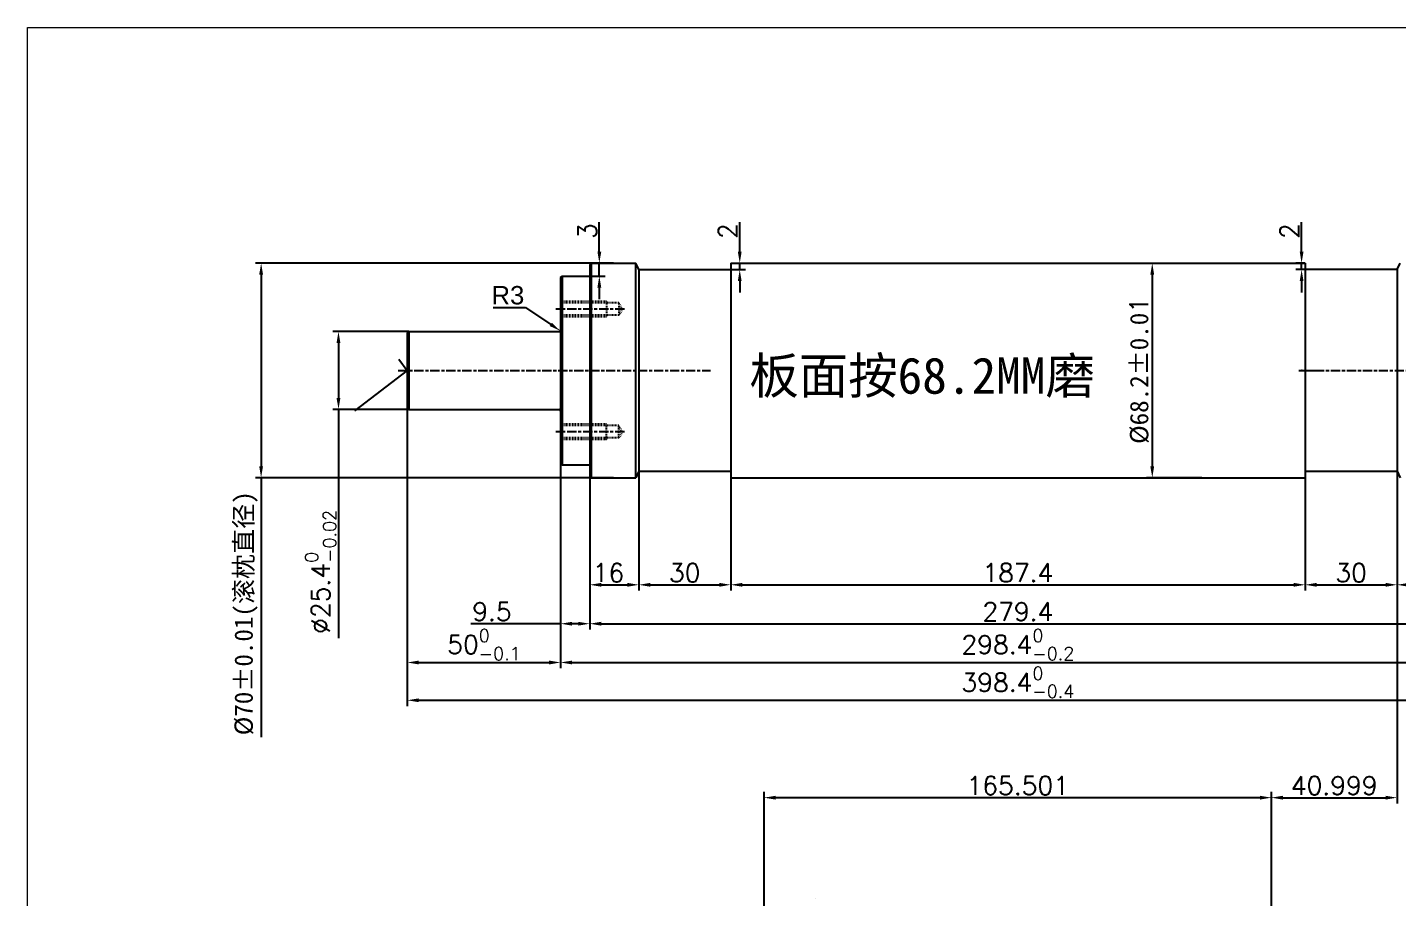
# Model space of a CAD drawing. Header units: inches. Extents: x 21648 to 23685, y -12414 to -11117.
# Drawn here: x 22402.4 to 22849.7, y -12082.6 to -11798.4 of the extents above; entities that cross this region are included whole.
import ezdxf

# ---------------------------------------------------------------- set-up
doc = ezdxf.new("R2010")
doc.units = ezdxf.units.IN
doc.linetypes.add('XU', pattern=[15, 5, -5, 5])
doc.linetypes.add('Z3', pattern=[8.215055, 3, -0.633062, 1, -0.581993, 3])
for name, color, linetype in [('cc', 7, 'Continuous'), ('DIM', 7, 'Continuous'), ('KISSCUT1', 3, 'Continuous'), ('qc', 4, 'Continuous'), ('xx', 1, 'XU'), ('zx', 6, 'Z3')]:
    doc.layers.add(name, color=color, linetype=linetype)
doc.styles.get("Standard").update_dxf_attribs({"font": 'txt.shx', "bigfont": 'gbcbig.shx'})
doc.dimstyles.new('ISO-25', dxfattribs={"dimscale": 1.5, "dimtxt": 4, "dimasz": 2.5, "dimexe": 1.25, "dimexo": 0, "dimtad": 1, "dimdec": 3, "dimdsep": 46, "dimtxsty": 'Standard', "dimcen": 2.5, "dimadec": 0, "dimazin": 0, "dimtfac": 1, "dimtdec": 3, "dimtmove": 0, "dimatfit": 3, "dimfxl": 0, "dimarcsym": 0})
doc.dimstyles.new('ISO-25$0', dxfattribs={"dimtxt": 2.5, "dimasz": 2.5, "dimexe": 1.25, "dimexo": 0.625, "dimtad": 1, "dimtxsty": 'Standard', "dimcen": 2.5, "dimadec": 0, "dimazin": 0, "dimtfac": 1, "dimtmove": 0, "dimatfit": 3, "dimfxl": 0, "dimarcsym": 0})

# ---------------------------------------------------------------- blocks, each defined once
blk = doc.blocks.new('*D222')
at = {"layer": 'Defpoints', "color": 0}
for p in [(22585.81, -11910.31), (22865.21, -11910.31), (22865.21, -11992.93)]:
    blk.add_point(p, dxfattribs=at)
at = {"layer": 'DIM', "color": 0, "lineweight": -2}
for p, q in [((22585.81, -11910.31), (22585.81, -11994.8)), ((22865.21, -11910.31), (22865.21, -11994.8)), ((22589.56, -11992.93), (22861.46, -11992.93))]:
    blk.add_line(p, q, dxfattribs=at)
at = {"layer": 'DIM', "color": 0}
for points in [[(22589.56, -11992.3), (22589.56, -11993.55), (22585.81, -11992.93)], [(22861.46, -11992.3), (22861.46, -11993.55), (22865.21, -11992.93)]]:
    blk.add_solid(points, dxfattribs=at)
at = {"layer": 'DIM', "color": 0, "insert": (22725.51, -11988.99), "char_height": 6, "attachment_point": 5}
blk.add_mtext('279.4', dxfattribs=at)
blk = doc.blocks.new('*D223')
at = {"layer": 'Defpoints', "color": 0}
for p in [(22576.31, -11941.11), (22874.71, -11941.06), (22874.71, -12005.57)]:
    blk.add_point(p, dxfattribs=at)
at = {"layer": 'DIM', "color": 0, "lineweight": -2}
for p, q in [((22576.31, -11941.11), (22576.31, -12007.45)), ((22874.71, -11941.06), (22874.71, -12007.45)), ((22580.06, -12005.57), (22870.96, -12005.57))]:
    blk.add_line(p, q, dxfattribs=at)
at = {"layer": 'DIM', "color": 0}
for points in [[(22580.06, -12004.95), (22580.06, -12006.2), (22576.31, -12005.57)], [(22870.96, -12004.95), (22870.96, -12006.2), (22874.71, -12005.57)]]:
    blk.add_solid(points, dxfattribs=at)
at = {"layer": 'DIM', "color": 0, "insert": (22725.51, -11999.73), "char_height": 6, "attachment_point": 5}
blk.add_mtext('\\A1;298.4{\\H0.7x;\\S0^ -0.2;}', dxfattribs=at)
blk = doc.blocks.new('*D257')
at = {"layer": 'Defpoints', "color": 0}
for p in [(22526.31, -11922.51), (22924.71, -11922.51), (22924.71, -12017.9)]:
    blk.add_point(p, dxfattribs=at)
at = {"layer": 'DIM', "color": 0, "lineweight": -2}
for p, q in [((22526.31, -11922.51), (22526.31, -12019.78)), ((22924.71, -11922.51), (22924.71, -12019.78)), ((22530.06, -12017.9), (22920.96, -12017.9))]:
    blk.add_line(p, q, dxfattribs=at)
at = {"layer": 'DIM', "color": 0}
for points in [[(22530.06, -12017.28), (22530.06, -12018.53), (22526.31, -12017.9)], [(22920.96, -12017.28), (22920.96, -12018.53), (22924.71, -12017.9)]]:
    blk.add_solid(points, dxfattribs=at)
at = {"layer": 'DIM', "color": 0, "insert": (22725.51, -12012.06), "char_height": 6, "attachment_point": 5}
blk.add_mtext('\\A1;398.4{\\H0.7x;\\S0^ -0.4;}', dxfattribs=at)
blk = doc.blocks.new('*D258')
at = {"layer": 'Defpoints', "color": 0}
for p in [(22526.81, -11897.61), (22503.85, -11923.01), (22526.81, -11923.01)]:
    blk.add_point(p, dxfattribs=at)
at = {"layer": 'DIM', "color": 0, "lineweight": -2}
for p, q in [((22526.81, -11897.61), (22501.97, -11897.61)), ((22503.85, -11901.36), (22503.85, -11919.26)), ((22526.81, -11923.01), (22501.97, -11923.01)), ((22503.85, -11923.01), (22503.85, -11997.65))]:
    blk.add_line(p, q, dxfattribs=at)
at = {"layer": 'DIM', "color": 0}
for points in [[(22503.22, -11901.36), (22504.47, -11901.36), (22503.85, -11897.61)], [(22503.22, -11919.26), (22504.47, -11919.26), (22503.85, -11923.01)]]:
    blk.add_solid(points, dxfattribs=at)
at = {"layer": 'DIM', "color": 0, "insert": (22498.01, -11976.01), "char_height": 6, "attachment_point": 5, "rotation": 90}
blk.add_mtext('\\A1;%%c25.4{\\H0.7x;\\S0^ -0.02;}', dxfattribs=at)
blk = doc.blocks.new('*D259')
at = {"layer": 'Defpoints', "color": 0}
for p in [(22593.56, -11875.31), (22478.61, -11945.31), (22593.56, -11945.31)]:
    blk.add_point(p, dxfattribs=at)
at = {"layer": 'DIM', "color": 0, "lineweight": -2}
for p, q in [((22593.56, -11875.31), (22476.73, -11875.31)), ((22478.61, -11879.06), (22478.61, -11941.56)), ((22593.56, -11945.31), (22476.73, -11945.31)), ((22478.61, -11945.31), (22478.61, -12029.97))]:
    blk.add_line(p, q, dxfattribs=at)
at = {"layer": 'DIM', "color": 0}
for points in [[(22477.98, -11879.06), (22479.23, -11879.06), (22478.61, -11875.31)], [(22477.98, -11941.56), (22479.23, -11941.56), (22478.61, -11945.31)]]:
    blk.add_solid(points, dxfattribs=at)
at = {"layer": 'DIM', "color": 0, "insert": (22473.7, -11989.51), "char_height": 6, "attachment_point": 5, "rotation": 90}
blk.add_mtext('{\\fSimSun|b0|i0|c134|p2;%%C70±0.01(滚枕直径)}', dxfattribs=at)
blk = doc.blocks.new('*D224')
at = {"layer": 'Defpoints', "color": 0}
for p in [(22601.81, -11943.21), (22631.81, -11940.21), (22631.81, -11980.23)]:
    blk.add_point(p, dxfattribs=at)
at = {"layer": 'DIM', "color": 0, "lineweight": -2}
for p, q in [((22601.81, -11943.21), (22601.81, -11982.11)), ((22631.81, -11940.21), (22631.81, -11982.11)), ((22605.56, -11980.23), (22628.06, -11980.23))]:
    blk.add_line(p, q, dxfattribs=at)
at = {"layer": 'DIM', "color": 0}
for points in [[(22605.56, -11979.61), (22605.56, -11980.86), (22601.81, -11980.23)], [(22628.06, -11979.61), (22628.06, -11980.86), (22631.81, -11980.23)]]:
    blk.add_solid(points, dxfattribs=at)
at = {"layer": 'DIM', "color": 0, "insert": (22616.81, -11976.29), "char_height": 6, "attachment_point": 5}
blk.add_mtext('30', dxfattribs=at)
blk = doc.blocks.new('*D260')
at = {"layer": 'Defpoints', "color": 0}
for p in [(22576.31, -11897.11), (22585.81, -11945.31), (22585.81, -11992.93)]:
    blk.add_point(p, dxfattribs=at)
at = {"layer": 'DIM', "color": 0, "lineweight": -2}
for p, q in [((22576.31, -11897.11), (22576.31, -11994.8)), ((22585.81, -11945.31), (22585.81, -11994.8)), ((22576.31, -11992.93), (22547, -11992.93)), ((22582.06, -11992.93), (22580.06, -11992.93))]:
    blk.add_line(p, q, dxfattribs=at)
at = {"layer": 'DIM', "color": 0}
for points in [[(22580.06, -11992.3), (22580.06, -11993.55), (22576.31, -11992.93)], [(22582.06, -11992.3), (22582.06, -11993.55), (22585.81, -11992.93)]]:
    blk.add_solid(points, dxfattribs=at)
at = {"layer": 'DIM', "color": 0, "insert": (22553.93, -11988.99), "char_height": 6, "attachment_point": 5}
blk.add_mtext('9.5', dxfattribs=at)
blk = doc.blocks.new('*D225')
at = {"layer": 'Defpoints', "color": 0}
for p in [(22526.31, -11922.51), (22576.31, -11923.51), (22576.31, -12005.57)]:
    blk.add_point(p, dxfattribs=at)
at = {"layer": 'DIM', "color": 0, "lineweight": -2}
for p, q in [((22526.31, -11922.51), (22526.31, -12007.45)), ((22576.31, -11923.51), (22576.31, -12007.45)), ((22530.06, -12005.57), (22572.56, -12005.57))]:
    blk.add_line(p, q, dxfattribs=at)
at = {"layer": 'DIM', "color": 0}
for points in [[(22530.06, -12004.95), (22530.06, -12006.2), (22526.31, -12005.57)], [(22572.56, -12004.95), (22572.56, -12006.2), (22576.31, -12005.57)]]:
    blk.add_solid(points, dxfattribs=at)
at = {"layer": 'DIM', "color": 0, "insert": (22551.31, -11999.73), "char_height": 6, "attachment_point": 5}
blk.add_mtext('\\A1;50{\\H0.7x;\\S0^ -0.1;}', dxfattribs=at)
blk = doc.blocks.new('*D226')
at = {"layer": 'Defpoints', "color": 0}
for p in [(22585.81, -11910.31), (22601.81, -11910.31), (22601.81, -11980.23)]:
    blk.add_point(p, dxfattribs=at)
at = {"layer": 'DIM', "color": 0, "lineweight": -2}
for p, q in [((22585.81, -11910.31), (22585.81, -11982.11)), ((22601.81, -11910.31), (22601.81, -11982.11)), ((22589.56, -11980.23), (22598.06, -11980.23))]:
    blk.add_line(p, q, dxfattribs=at)
at = {"layer": 'DIM', "color": 0}
for points in [[(22589.56, -11979.61), (22589.56, -11980.86), (22585.81, -11980.23)], [(22598.06, -11979.61), (22598.06, -11980.86), (22601.81, -11980.23)]]:
    blk.add_solid(points, dxfattribs=at)
at = {"layer": 'DIM', "color": 0, "insert": (22591.91, -11976.29), "char_height": 6, "attachment_point": 5}
blk.add_mtext('16', dxfattribs=at)
blk = doc.blocks.new('*D261')
at = {"layer": 'Defpoints', "color": 0}
for p in [(22575.81, -11897.11), (22576.22, -11897.39)]:
    blk.add_point(p, dxfattribs=at)
at = {"layer": 'DIM', "color": 0, "lineweight": -2}
for p, q in [((22554.28, -11889.81), (22564.89, -11889.81)), ((22564.89, -11889.81), (22573.11, -11895.3))]:
    blk.add_line(p, q, dxfattribs=at)
at = {"layer": 'DIM', "color": 0}
blk.add_solid([(22573.45, -11894.78), (22572.76, -11895.82), (22576.22, -11897.39)], dxfattribs=at)
at = {"layer": 'DIM', "color": 0, "insert": (22559.12, -11885.81), "char_height": 6, "attachment_point": 5}
blk.add_mtext('{\\fArial|b0|i0|c0|p32;R3}', dxfattribs=at)
blk = doc.blocks.new('*D230')
at = {"layer": 'Defpoints', "color": 0}
for p in [(22849.21, -11910.31), (22865.21, -11910.31), (22865.21, -11980.23)]:
    blk.add_point(p, dxfattribs=at)
at = {"layer": 'DIM', "color": 0, "lineweight": -2}
for p, q in [((22849.21, -11910.31), (22849.21, -11982.11)), ((22865.21, -11910.31), (22865.21, -11982.11)), ((22852.96, -11980.23), (22861.46, -11980.23))]:
    blk.add_line(p, q, dxfattribs=at)
at = {"layer": 'DIM', "color": 0}
for points in [[(22852.96, -11979.61), (22852.96, -11980.86), (22849.21, -11980.23)], [(22861.46, -11979.61), (22861.46, -11980.86), (22865.21, -11980.23)]]:
    blk.add_solid(points, dxfattribs=at)
at = {"layer": 'DIM', "color": 0, "insert": (22859.21, -11976.29), "char_height": 6, "attachment_point": 5}
blk.add_mtext('16', dxfattribs=at)
blk = doc.blocks.new('*D266')
at = {"layer": 'Defpoints', "color": 0}
for p in [(22819.21, -11922.93), (22631.81, -11932.38), (22819.21, -11980.23)]:
    blk.add_point(p, dxfattribs=at)
at = {"layer": 'DIM', "color": 0, "lineweight": -2}
for p, q in [((22819.21, -11922.93), (22819.21, -11982.11)), ((22631.81, -11932.38), (22631.81, -11982.11)), ((22635.56, -11980.23), (22815.46, -11980.23))]:
    blk.add_line(p, q, dxfattribs=at)
at = {"layer": 'DIM', "color": 0}
for points in [[(22635.56, -11979.61), (22635.56, -11980.86), (22631.81, -11980.23)], [(22815.46, -11979.61), (22815.46, -11980.86), (22819.21, -11980.23)]]:
    blk.add_solid(points, dxfattribs=at)
at = {"layer": 'DIM', "color": 0, "insert": (22725.51, -11976.29), "char_height": 6, "attachment_point": 5}
blk.add_mtext('187.4', dxfattribs=at)
blk = doc.blocks.new('*D233')
at = {"layer": 'Defpoints', "color": 0}
for p in [(22819.21, -11924.79), (22849.21, -11922.06), (22849.21, -11980.23)]:
    blk.add_point(p, dxfattribs=at)
at = {"layer": 'DIM', "color": 0, "lineweight": -2}
for p, q in [((22819.21, -11924.79), (22819.21, -11982.11)), ((22849.21, -11922.06), (22849.21, -11982.11)), ((22822.96, -11980.23), (22845.46, -11980.23))]:
    blk.add_line(p, q, dxfattribs=at)
at = {"layer": 'DIM', "color": 0}
for points in [[(22822.96, -11979.61), (22822.96, -11980.86), (22819.21, -11980.23)], [(22845.46, -11979.61), (22845.46, -11980.86), (22849.21, -11980.23)]]:
    blk.add_solid(points, dxfattribs=at)
at = {"layer": 'DIM', "color": 0, "insert": (22834.21, -11976.29), "char_height": 6, "attachment_point": 5}
blk.add_mtext('30', dxfattribs=at)
blk = doc.blocks.new('*D234')
at = {"layer": 'Defpoints', "color": 0}
for p in [(22755, -11875.31), (22769.35, -11945.31), (22785.5, -11945.31)]:
    blk.add_point(p, dxfattribs=at)
at = {"layer": 'DIM', "color": 0, "lineweight": -2}
for p, q in [((22755, -11875.31), (22771.22, -11875.31)), ((22769.35, -11879.06), (22769.35, -11941.56)), ((22785.5, -11945.31), (22767.47, -11945.31))]:
    blk.add_line(p, q, dxfattribs=at)
at = {"layer": 'DIM', "color": 0}
for points in [[(22768.72, -11879.06), (22769.97, -11879.06), (22769.35, -11875.31)], [(22768.72, -11941.56), (22769.97, -11941.56), (22769.35, -11945.31)]]:
    blk.add_solid(points, dxfattribs=at)
at = {"layer": 'DIM', "color": 0, "insert": (22765.19, -11910.31), "char_height": 6, "attachment_point": 5, "rotation": 90}
blk.add_mtext('{\\fNSimSun|b0|i0|c134|p49;%%C68.2±0.0}1', dxfattribs=at)
blk = doc.blocks.new('*D239')
at = {"layer": 'Defpoints', "color": 0}
for p in [(22849.21, -11939.66), (22808.21, -12049.67), (22849.21, -12049.67)]:
    blk.add_point(p, dxfattribs=at)
at = {"layer": 'DIM', "color": 0, "lineweight": -2}
for p, q in [((22849.21, -11939.66), (22849.21, -12051.55)), ((22808.21, -12049.67), (22808.21, -12047.8)), ((22811.96, -12049.67), (22845.46, -12049.67))]:
    blk.add_line(p, q, dxfattribs=at)
at = {"layer": 'DIM', "color": 0}
for points in [[(22811.96, -12049.05), (22811.96, -12050.3), (22808.21, -12049.67)], [(22845.46, -12049.05), (22845.46, -12050.3), (22849.21, -12049.67)]]:
    blk.add_solid(points, dxfattribs=at)
at = {"layer": 'DIM', "color": 0, "insert": (22828.71, -12045.74), "char_height": 6, "attachment_point": 5}
blk.add_mtext('40.999', dxfattribs=at)
blk = doc.blocks.new('*D240')
at = {"layer": 'Defpoints', "color": 0}
for p in [(22642.71, -12049.67), (22808.21, -12094.11), (22642.71, -12138.03)]:
    blk.add_point(p, dxfattribs=at)
at = {"layer": 'DIM', "color": 0, "lineweight": -2}
for p, q in [((22642.71, -12138.03), (22642.71, -12047.8)), ((22804.46, -12049.67), (22646.46, -12049.67)), ((22808.21, -12094.11), (22808.21, -12047.8))]:
    blk.add_line(p, q, dxfattribs=at)
at = {"layer": 'DIM', "color": 0}
for points in [[(22646.46, -12049.05), (22646.46, -12050.3), (22642.71, -12049.67)], [(22804.46, -12049.05), (22804.46, -12050.3), (22808.21, -12049.67)]]:
    blk.add_solid(points, dxfattribs=at)
at = {"layer": 'DIM', "color": 0, "insert": (22725.46, -12045.74), "char_height": 6, "attachment_point": 5}
blk.add_mtext('165.501', dxfattribs=at)
blk = doc.blocks.new('*D271')
at = {"layer": 'Defpoints', "color": 0}
for p in [(22586.31, -11875.31), (22588.95, -11875.31), (22585.81, -11879.51)]:
    blk.add_point(p, dxfattribs=at)
at = {"layer": 'DIM', "color": 0, "lineweight": -2}
for p, q in [((22588.95, -11871.56), (22588.95, -11861.93)), ((22586.31, -11875.31), (22590.83, -11875.31)), ((22588.95, -11879.51), (22588.95, -11875.31)), ((22585.81, -11879.51), (22590.83, -11879.51)), ((22588.95, -11883.26), (22588.95, -11887.01))]:
    blk.add_line(p, q, dxfattribs=at)
at = {"layer": 'DIM', "color": 0}
for points in [[(22588.33, -11871.56), (22589.58, -11871.56), (22588.95, -11875.31)], [(22588.33, -11883.26), (22589.58, -11883.26), (22588.95, -11879.51)]]:
    blk.add_solid(points, dxfattribs=at)
at = {"layer": 'DIM', "color": 0, "insert": (22585.02, -11864.87), "char_height": 6, "attachment_point": 5, "rotation": 90}
blk.add_mtext('3', dxfattribs=at)
blk = doc.blocks.new('*D272')
at = {"layer": 'Defpoints', "color": 0}
for p in [(22631.81, -11875.31), (22634.76, -11875.31), (22631.81, -11877.41)]:
    blk.add_point(p, dxfattribs=at)
at = {"layer": 'DIM', "color": 0, "lineweight": -2}
for p, q in [((22634.76, -11871.56), (22634.76, -11861.93)), ((22631.81, -11875.31), (22636.63, -11875.31)), ((22634.76, -11877.41), (22634.76, -11875.31)), ((22631.81, -11877.41), (22636.63, -11877.41)), ((22634.76, -11881.16), (22634.76, -11884.91))]:
    blk.add_line(p, q, dxfattribs=at)
at = {"layer": 'DIM', "color": 0}
for points in [[(22634.13, -11871.56), (22635.38, -11871.56), (22634.76, -11875.31)], [(22634.13, -11881.16), (22635.38, -11881.16), (22634.76, -11877.41)]]:
    blk.add_solid(points, dxfattribs=at)
at = {"layer": 'DIM', "color": 0, "insert": (22630.82, -11864.87), "char_height": 6, "attachment_point": 5, "rotation": 90}
blk.add_mtext('2', dxfattribs=at)
blk = doc.blocks.new('*D273')
at = {"layer": 'Defpoints', "color": 0}
for p in [(22818.07, -11875.31), (22819.21, -11875.31), (22819.21, -11877.41)]:
    blk.add_point(p, dxfattribs=at)
at = {"layer": 'DIM', "color": 0, "lineweight": -2}
for p, q in [((22818.07, -11871.56), (22818.07, -11861.93)), ((22819.21, -11875.31), (22816.2, -11875.31)), ((22818.07, -11877.41), (22818.07, -11875.31)), ((22819.21, -11877.41), (22816.2, -11877.41)), ((22818.07, -11881.16), (22818.07, -11884.91))]:
    blk.add_line(p, q, dxfattribs=at)
at = {"layer": 'DIM', "color": 0}
for points in [[(22817.45, -11871.56), (22818.7, -11871.56), (22818.07, -11875.31)], [(22817.45, -11881.16), (22818.7, -11881.16), (22818.07, -11877.41)]]:
    blk.add_solid(points, dxfattribs=at)
at = {"layer": 'DIM', "color": 0, "insert": (22814.13, -11864.87), "char_height": 6, "attachment_point": 5, "rotation": 90}
blk.add_mtext('2', dxfattribs=at)

msp = doc.modelspace()

# ---------------------------------------------------------------- linework, layer by layer
at = {"color": 1}
msp.add_lwpolyline([(22659.3723, -12082.5676), (22659.3723, -12082.5676)], dxfattribs=at)
at = {"layer": 'cc', "lineweight": 15}
for p, q in [((22402.3639, -12413.5623), (22402.3639, -11798.4196)), ((22402.3639, -11798.4196), (23187.4002, -11798.4196))]:
    msp.add_line(p, q, dxfattribs=at)
at = {"layer": 'cc'}
for p, q in [((22523.5689, -11906.6334), (22526.3087, -11910.3079)), ((22526.3087, -11910.3079), (22509.0417, -11923.5022))]:
    msp.add_line(p, q, dxfattribs=at)
at = {"layer": 'qc'}
for p, q in [((22585.8087, -11875.8079), (22586.3087, -11875.3079)), ((22585.8087, -11875.8079), (22585.8087, -11944.8079)), ((22586.3087, -11875.3079), (22586.3087, -11945.3079)), ((22586.3087, -11875.3079), (22600.8087, -11875.3079)), ((22600.8087, -11945.3079), (22600.8087, -11875.3079)), ((22601.8087, -11877.4079), (22600.8087, -11875.3079)), ((22631.8087, -11875.3079), (22631.8087, -11945.3079)), ((22631.8087, -11875.3079), (22819.2087, -11875.3079)), ((22819.2087, -11875.3079), (22819.2087, -11945.3079)), ((22849.2087, -11877.4079), (22850.2087, -11875.3079)), ((22576.3087, -11880.0079), (22576.8087, -11879.5079)), ((22576.3087, -11880.0079), (22576.3087, -11897.1079)), ((22576.8087, -11879.5079), (22585.8087, -11879.5079)), ((22576.8087, -11879.5079), (22576.8087, -11941.1079)), ((22601.8087, -11877.4079), (22601.8087, -11943.2079)), ((22601.8087, -11877.4079), (22631.8087, -11877.4079)), ((22849.2087, -11877.4079), (22819.2087, -11877.4079)), ((22849.2087, -11877.4079), (22849.2087, -11943.2079)), ((22526.3087, -11898.1079), (22526.8087, -11897.6079)), ((22526.3087, -11898.1079), (22526.3087, -11922.5079)), ((22526.8087, -11897.6079), (22526.8087, -11923.0079)), ((22526.8087, -11897.6079), (22575.8087, -11897.6079)), ((22576.3087, -11897.1079), (22576.3087, -11923.5079)), ((22526.3087, -11922.5079), (22526.8087, -11923.0079)), ((22526.8087, -11923.0079), (22575.8087, -11923.0079)), ((22576.3087, -11923.5079), (22576.3087, -11940.6079)), ((22576.3087, -11940.6079), (22576.8087, -11941.1079)), ((22576.8087, -11941.1079), (22585.8087, -11941.1079)), ((22601.8087, -11943.2079), (22600.8087, -11945.3079)), ((22601.8087, -11943.2079), (22631.8087, -11943.2079)), ((22819.2087, -11943.2079), (22849.2087, -11943.2079)), ((22849.2087, -11943.2079), (22850.2087, -11945.3079)), ((22585.8087, -11944.8079), (22586.3087, -11945.3079)), ((22586.3087, -11945.3079), (22600.8087, -11945.3079)), ((22631.8087, -11945.3079), (22819.2087, -11945.3079))]:
    msp.add_line(p, q, dxfattribs=at)
for centre, start, end in [((22575.8087, -11897.1079), 270, 0), ((22575.8087, -11923.5079), 0, 90)]:
    msp.add_arc(centre, 0.5, start, end, dxfattribs=at)
at = {"layer": 'xx', "ltscale": 0.05}
for p, q in [((22591.3087, -11887.8079), (22576.3087, -11887.8079)), ((22595.3087, -11888.3079), (22576.3087, -11888.3079)), ((22591.3087, -11887.8079), (22591.3087, -11892.8079)), ((22595.3087, -11888.3079), (22595.3087, -11892.3079)), ((22596.4634, -11890.3079), (22595.3087, -11888.3079)), ((22596.4634, -11890.3079), (22595.3087, -11892.3079)), ((22595.3087, -11892.3079), (22576.3087, -11892.3079)), ((22591.3087, -11892.8079), (22576.3087, -11892.8079)), ((22591.3087, -11927.8079), (22576.3087, -11927.8079)), ((22595.3087, -11928.3079), (22576.3087, -11928.3079)), ((22591.3087, -11932.8079), (22591.3087, -11927.8079)), ((22595.3087, -11932.3079), (22595.3087, -11928.3079)), ((22596.4634, -11930.3079), (22595.3087, -11928.3079)), ((22596.4634, -11930.3079), (22595.3087, -11932.3079)), ((22595.3087, -11932.3079), (22576.3087, -11932.3079)), ((22591.3087, -11932.8079), (22576.3087, -11932.8079))]:
    msp.add_line(p, q, dxfattribs=at)
at = {"layer": 'zx'}
for p, q in [((22597.1242, -11890.3079), (22574.713, -11890.3079)), ((22523.373, -11910.3079), (22625.2445, -11910.3079)), ((22817.1807, -11910.3079), (22934.2131, -11910.3079)), ((22818.2265, -11910.3079), (22817.99, -11910.3079)), ((22817.99, -11910.3079), (22819.7774, -11910.3079)), ((22818.088, -11910.3079), (22822.3629, -11910.3079)), ((22597.1242, -11930.3079), (22574.713, -11930.3079))]:
    msp.add_line(p, q, dxfattribs=at)

# ---------------------------------------------------------------- texts
at = {"layer": 'KISSCUT1', "insert": (22637.8819, -11906.0775), "char_height": 11.82165, "width": 290.685344, "attachment_point": 1}
msp.add_mtext('{\\fSimSun|b0|i0|c134|p2;\\C1;板面按68.2MM磨}', dxfattribs=at)

# ---------------------------------------------------------------- dimensions: what is measured, and where the dimension line sits
at = {"layer": 'DIM'}
for base, p1, p2, text, picture, middle in [((22588.9529, -11875.3079), (22585.8087, -11879.5079), (22586.3087, -11875.3079), '3', '*D271', (22585.0154, -11864.8704)), ((22634.7554, -11875.3079), (22631.8087, -11877.4079), (22631.8087, -11875.3079), '2', '*D272', (22630.8179, -11864.8704)), ((22818.0721, -11875.3079), (22819.2087, -11877.4079), (22819.2087, -11875.3079), '2', '*D273', (22814.1346, -11864.8704))]:
    dim = msp.add_linear_dim(base=base, p1=p1, p2=p2, angle=90, text=text, dimstyle='ISO-25$0', override={"dimscale": 1.5, "dimtxt": 4, "dimexo": 0, "dimdec": 3, "dimdsep": 46, "dimtdec": 3}, dxfattribs=at)
    dim.commit()
    dim.dimension.update_dxf_attribs({"geometry": picture, "text_midpoint": middle})
dim = msp.add_linear_dim(base=(22478.6061, -11945.3079), p1=(22593.5587, -11875.3079), p2=(22593.5587, -11945.3079), angle=90, text='{\\fSimSun|b0|i0|c134|p2;%%C<>%%P0.01(滚枕直径)}', dimstyle='ISO-25', dxfattribs=at)
dim.commit()
dim.dimension.update_dxf_attribs({"geometry": '*D259', "text_midpoint": (22473.7019, -11989.5121)})
for base, p1, p2, text, picture, middle in [((22769.345, -11945.3079), (22755.0031, -11875.3079), (22785.4955, -11945.3079), '{\\fNSimSun|b0|i0|c134|p49;%%C68.2%%P0.0}1', '*D234', (22769.345, -11910.3079)), ((22503.8499, -11923.0079), (22526.8087, -11897.6079), (22526.8087, -11923.0079), '\\A1;%%c<>{\\H0.7x;\\S0^ -0.02;}', '*D258', (22503.8499, -11976.0127))]:
    dim = msp.add_linear_dim(base=base, p1=p1, p2=p2, angle=90, text=text, dimstyle='ISO-25', dxfattribs=at)
    dim.commit()
    dim.dimension.update_dxf_attribs({"geometry": picture, "text_midpoint": middle, "dimtype": 160})
dim = msp.add_radius_dim(center=(22575.8087, -11897.1079), mpoint=(22576.2245, -11897.3857), text='{\\fArial|b0|i0|c0|p32;R3}', dimstyle='ISO-25', override={"dimtih": 1, "dimtoh": 1, "dimtmove": 1}, dxfattribs=at)
dim.commit()
dim.dimension.update_dxf_attribs({"geometry": '*D261', "text_midpoint": (22564.891, -11889.8123), "dimtype": 164})
for base, p1, p2, picture, middle in [((22585.8087, -11992.9277), (22576.3087, -11897.1079), (22585.8087, -11945.3079), '*D260', (22553.9337, -11992.9277)), ((22601.8087, -11980.2307), (22585.8087, -11910.3079), (22601.8087, -11910.3079), '*D226', (22591.9141, -11980.2307)), ((22865.2087, -11980.2307), (22849.2087, -11910.3079), (22865.2087, -11910.3079), '*D230', (22859.2087, -11980.2307))]:
    dim = msp.add_linear_dim(base=base, p1=p1, p2=p2, dimstyle='ISO-25', dxfattribs=at)
    dim.commit()
    dim.dimension.update_dxf_attribs({"geometry": picture, "text_midpoint": middle, "dimtype": 160})
for base, p1, p2, picture, middle in [((22865.2087, -11992.9277), (22585.8087, -11910.3079), (22865.2087, -11910.3079), '*D222', (22725.5087, -11988.9902)), ((22819.2087, -11980.2307), (22631.8087, -11932.3843), (22819.2087, -11922.932), '*D266', (22725.5087, -11976.2932)), ((22849.2087, -11980.2307), (22819.2087, -11924.7895), (22849.2087, -11922.0579), '*D233', (22834.2087, -11976.2932)), ((22631.8087, -11980.2307), (22601.8087, -11943.2079), (22631.8087, -11940.2059), '*D224', (22616.8087, -11976.2932))]:
    dim = msp.add_linear_dim(base=base, p1=p1, p2=p2, dimstyle='ISO-25', dxfattribs=at)
    dim.commit()
    dim.dimension.update_dxf_attribs({"geometry": picture, "text_midpoint": middle})
for base, p1, p2, text, picture, middle in [((22924.7087, -12017.9004), (22526.3087, -11922.5079), (22924.7087, -11922.5079), '\\A1;<>{\\H0.7x;\\S0^ -0.4;}', '*D257', (22725.5087, -12012.0629)), ((22576.3087, -12005.5705), (22526.3087, -11922.5079), (22576.3087, -11923.5079), '\\A1;<>{\\H0.7x;\\S0^ -0.1;}', '*D225', (22551.3087, -11999.733)), ((22874.7087, -12005.5705), (22576.3087, -11941.1079), (22874.7087, -11941.0579), '\\A1;<>{\\H0.7x;\\S0^ -0.2;}', '*D223', (22725.5087, -11999.733))]:
    dim = msp.add_linear_dim(base=base, p1=p1, p2=p2, text=text, dimstyle='ISO-25', dxfattribs=at)
    dim.commit()
    dim.dimension.update_dxf_attribs({"geometry": picture, "text_midpoint": middle})
for base, p1, p2, picture, middle in [((22849.2087, -12049.6729), (22808.2093, -12049.6729), (22849.2087, -11939.6593), '*D239', (22828.709, -12045.7354)), ((22642.7082, -12049.6729), (22808.2093, -12094.1118), (22642.7082, -12138.0284), '*D240', (22725.4587, -12045.7354))]:
    dim = msp.add_linear_dim(base=base, p1=p1, p2=p2, dimstyle='ISO-25$0', override={"dimscale": 1.5, "dimtxt": 4, "dimexo": 0, "dimdec": 3, "dimdsep": 46, "dimtdec": 3}, dxfattribs=at)
    dim.commit()
    dim.dimension.update_dxf_attribs({"geometry": picture, "text_midpoint": middle})

doc.saveas('drawing.dxf')
